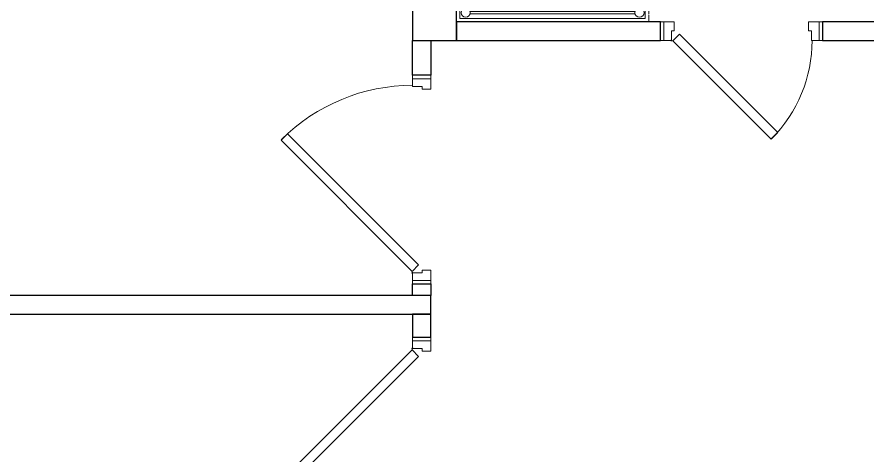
# Model space of a CAD drawing. Header units: millimetres. Extents: x 0 to 145404, y 0 to 194550.
# Drawn here: x 81239 to 84907, y 135124 to 137017 of the extents above; entities that cross this region are included whole.
import ezdxf
from ezdxf.enums import TextEntityAlignment as Align

# ---------------------------------------------------------------- set-up
doc = ezdxf.new("R2010")
doc.units = ezdxf.units.MM
doc.linetypes.add('ГОСТ 2.303 5', pattern=[24, 20, -1.5, 1, -1.5])
for name, color, linetype, lineweight in [('АР - Двери', 126, 'Continuous', 9), ('АР - Перегородки 190', 54, 'Continuous', 30), ('АР - Перегородки 80', 32, 'Continuous', 30), ('АР - Сантехника', 150, 'Continuous', 9)]:
    doc.layers.add(name, color=color, linetype=linetype, lineweight=lineweight)
doc.styles.add('GOST-2.304_Type-B', font='GOST Common.ttf')

# ---------------------------------------------------------------- blocks, each defined once
blk = doc.blocks.new('*U84')
at = {"ltscale": 100}
for p, q in [((15, 37.5), (15, -42.5)), ((46, 37.5), (15, 37.5)), ((852, -4.5), (852, 37.5)), ((852, 37.5), (885, 37.5)), ((885, 37.5), (885, -42.5)), ((48, -4.5), (48, 35.5)), ((60, -4.5), (48, -4.5)), ((60, -42.5), (60, -4.5)), ((840, -42.5), (840, -4.5)), ((840, -4.5), (852, -4.5)), ((15, -42.5), (60, -42.5)), ((885, -42.5), (840, -42.5))]:
    blk.add_line(p, q, dxfattribs=at)
for points in [[(54.4, 38.9), (82.7, 10.6), (648, 575.9), (619.7, 604.2)], [(15, -42.5), (0, -42.5), (0, 37.5), (15, 37.5)], [(885, -42.5), (900, -42.5), (900, 37.5), (885, 37.5)]]:
    blk.add_lwpolyline(points, close=True, dxfattribs=at)
blk.add_circle((48, 37.5), 2, dxfattribs=at)
blk.add_arc((56.7, 37.5), 800, 0, 44.865, dxfattribs=at)
blk = doc.blocks.new('*U92')
at = {"ltscale": 100}
for p, q in [((-685, 37.5), (-685, -42.5)), ((-652, 37.5), (-685, 37.5)), ((-652, -4.5), (-652, 37.5)), ((-46, 37.5), (-15, 37.5)), ((-15, 37.5), (-15, -42.5)), ((-48, -4.5), (-48, 35.5)), ((-640, -4.5), (-652, -4.5)), ((-640, -42.5), (-640, -4.5)), ((-60, -42.5), (-60, -4.5)), ((-60, -4.5), (-48, -4.5)), ((-685, -42.5), (-640, -42.5)), ((-15, -42.5), (-60, -42.5))]:
    blk.add_line(p, q, dxfattribs=at)
for points in [[(-54.4, 38.9), (-82.7, 10.6), (-506.5, 434.5), (-478.3, 462.8)], [(-685, -42.5), (-700, -42.5), (-700, 37.5), (-685, 37.5)], [(-15, -42.5), (0, -42.5), (0, 37.5), (-15, 37.5)]]:
    blk.add_lwpolyline(points, close=True, dxfattribs=at)
blk.add_circle((-48, 37.5), 2, dxfattribs=at)
blk.add_arc((-55, 37.5), 600, 135.135, 180, dxfattribs=at)
blk = doc.blocks.new('Кабина 120х80 (+15)')
at = {"layer": 'АР - Сантехника'}
for p, q in [((157.5, 672.5), (1005.8, 672.5)), ((1023.2, 638.3), (132.5, 132.5)), ((602.5, 132.5), (1034.9, 626)), ((1072.5, 605.8), (1072.5, 132.5))]:
    blk.add_line(p, q, dxfattribs=at)
at = {"layer": 'АР - Сантехника', "linetype": 'ГОСТ 2.303 5'}
blk.add_lwpolyline([(0, 0), (1230, 0), (1230, 830), (0, 830)], close=True, dxfattribs=at)
at = {"layer": 'АР - Сантехника'}
for points in [[(15, 15), (1215, 15), (1215, 815), (15, 815)], [(45, 770), (35, 770), (35, 60), (45, 60)], [(1170, 35), (1170, 45), (610, 45), (610, 35)]]:
    blk.add_lwpolyline(points, close=True, dxfattribs=at)
blk.add_lwpolyline([(65, 740), (65, 90, 0.414214), (90, 65), (1140, 65, 0.414214), (1165, 90), (1165, 740, 0.414213), (1140, 765), (90, 765, 0.414214)], format="xyb", close=True, dxfattribs=at)
for centre, radius in [((40, 790), 20), ((1097.5, 697.5), 45), ((40, 40), 20), ((590, 40), 20), ((1190, 40), 20)]:
    blk.add_circle(centre, radius, dxfattribs=at)
at = {"layer": 'АР - Сантехника', "linetype": 'Continuous', "style": 'GOST-2.304_Type-B'}
blk.add_text('120х80 (+15)', height=50, dxfattribs=at).set_placement((615, 415), align=Align.MIDDLE_CENTER)
blk = doc.blocks.new('Квартира 2К 6450 тип 8-1 перекидная')
at = {"layer": 'АР - Перегородки 190', "elevation": 0}
blk.add_lwpolyline([(980, 5370), (790, 5370), (790, 6760), (980, 6760)], close=True, dxfattribs=at)
at = {"layer": 'АР - Перегородки 80', "elevation": 0}
for points in [[(-1270, 5370), (-1270, 5450), (-790, 5450), (-790, 5370)], [(-90, 5370), (-90, 5450), (790, 5450), (790, 5370)], [(900, 5220), (980, 5220), (980, 5370), (900, 5370)], [(900, 4270), (980, 4270), (980, 4320), (900, 4320)], [(900, 4270), (980, 4270), (980, 4320), (900, 4320)], [(900, 4190), (900, 4270), (5980, 4270), (5980, 4190)], [(900, 4190), (980, 4190), (980, 4090), (900, 4090)]]:
    blk.add_lwpolyline(points, close=True, dxfattribs=at)
at = {"rotation": 89.99999999775453}
blk.add_blockref('Кабина 120х80 (+15)', (790, 5450, 0), dxfattribs=at)
at = {"layer": 'АР - Двери', "xscale": -1}
for name, p, rotation in [('*U92', (-90, 5407.5, 0), 180), ('*U84', (942.5, 4320, 0), 270), ('*U84', (942.5, 4320, 0), 269.9999999977546)]:
    blk.add_blockref(name, p, dxfattribs=dict(at, rotation=rotation))
at = {"layer": 'АР - Двери', "rotation": 270}
blk.add_blockref('*U84', (942.5, 4090, 0), dxfattribs=at)
blk = doc.blocks.new('V_Section_2')
blk.add_blockref('Квартира 2К 6450 тип 8-1 перекидная', (8950, -7500, 0))

msp = doc.modelspace()

# ---------------------------------------------------------------- block references
at = {"xscale": -1}
msp.add_blockref('V_Section_2', (92875.5, 139046.1, 0), dxfattribs=at)

doc.saveas('drawing.dxf')
